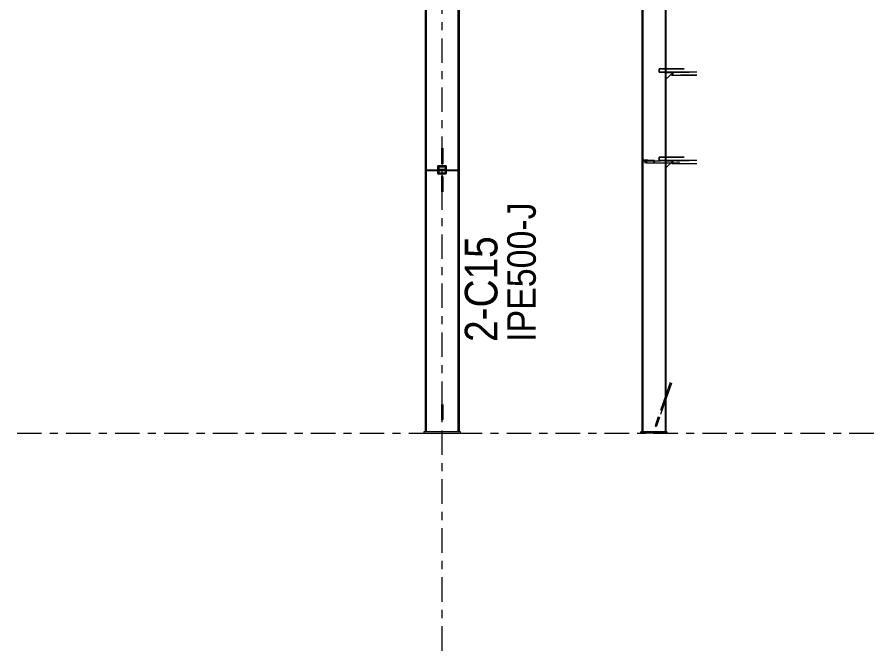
# Model space of a CAD drawing. Header units: millimetres. Extents: x -49 to 773, y -65 to 509.
# Drawn here: x 170 to 275.4, y 165.5 to 243.1 of the extents above; entities that cross this region are included whole.
import ezdxf

# ---------------------------------------------------------------- set-up
doc = ezdxf.new("R2010")
doc.units = ezdxf.units.MM
for name, pattern in [('XKITLINE00', [0]), ('XKITLINE02', [4, 2, -2]), ('XKITLINE03', [6, 3, -1, 1, -1])]:
    doc.linetypes.add(name, pattern=pattern)
for name, color, linetype, lineweight in [('Part', 2, 'Continuous', 0), ('PartMark', 7, 'Continuous', 0), ('S-grid', 1, 'Continuous', 0)]:
    doc.layers.add(name, color=color, linetype=linetype, lineweight=lineweight)
doc.styles.add('ARIAL', font='ARIAL.TTF')

# ---------------------------------------------------------------- blocks, each defined once
blk = doc.blocks.new('*A183')
at = {"layer": 'Part'}
blk.add_hatch(color=3, dxfattribs=at).paths.add_polyline_path([(248.71, 225.9), (248.71, 225.51), (250.39, 225.51), (250.39, 225.1), (250.25, 225.1), (250.25, 225.11), (250.37, 225.11), (250.37, 225.5), (248.7, 225.5), (248.7, 225.92), (248.84, 225.92), (248.84, 225.9)], flags=17)
blk = doc.blocks.new('*A184')
at = {"layer": 'Part'}
h = blk.add_hatch(color=3, dxfattribs=at)
h.paths.add_polyline_path([(221.67, 223.95), (221.67, 224.78), (222.5, 224.78), (222.5, 223.95)], flags=17)
h.paths.add_polyline_path([(221.7, 224.75), (221.7, 223.98), (222.47, 223.98), (222.47, 224.75)])
blk = doc.blocks.new('*A185')
at = {"layer": 'Part'}
blk.add_hatch(color=3, dxfattribs=at).paths.add_polyline_path([(248.71, 225.9), (248.71, 225.51), (250.39, 225.51), (250.39, 225.1), (250.25, 225.1), (250.25, 225.11), (250.37, 225.11), (250.37, 225.5), (248.7, 225.5), (248.7, 225.92), (248.84, 225.92), (248.84, 225.9)], flags=17)
blk = doc.blocks.new('*A186')
at = {"layer": 'Part'}
blk.add_hatch(color=3, dxfattribs=at).paths.add_polyline_path([(247.75, 225.48), (247.75, 225.5), (248.1, 225.5), (248.1, 225.17), (248.08, 225.17), (248.08, 225.48)], flags=17)
blk = doc.blocks.new('*A191')
at = {"layer": 'Part'}
blk.add_hatch(color=3, dxfattribs=at).paths.add_polyline_path([(248.71, 236.73), (248.71, 236.35), (250.39, 236.35), (250.39, 235.93), (250.25, 235.93), (250.25, 235.95), (250.37, 235.95), (250.37, 236.33), (248.7, 236.33), (248.7, 236.75), (248.84, 236.75), (248.84, 236.73)], flags=17)
blk = doc.blocks.new('*A199')
at = {"layer": 'Part'}
blk.add_hatch(color=3, dxfattribs=at).paths.add_polyline_path([(248.71, 236.73), (248.71, 236.35), (250.39, 236.35), (250.39, 235.93), (250.25, 235.93), (250.25, 235.95), (250.37, 235.95), (250.37, 236.33), (248.7, 236.33), (248.7, 236.75), (248.84, 236.75), (248.84, 236.73)], flags=17)
blk = doc.blocks.new('*A626')
at = {"layer": 'S-grid', "color": 1, "linetype": 'XKITLINE03', "lineweight": 0}
blk.add_line((-10, 192.12), (275.37, 192.12), dxfattribs=at)
blk = doc.blocks.new('*A627')
at = {"layer": 'S-grid', "color": 1, "linetype": 'XKITLINE03', "lineweight": 0}
blk.add_line((222.08, 165.46), (222.08, 315.67), dxfattribs=at)
at = {"layer": 'S-grid', "color": 3, "style": 'ARIAL', "width": 0.85}
blk.add_text("8'", height=3, dxfattribs=at).set_placement((220.59, 316.67))
blk = doc.blocks.new('*A804')
at = {"layer": 'Part', "color": 2, "linetype": 'XKITLINE00', "lineweight": 0}
for p, q in [((220, 289.82), (220, 289.77)), ((224.17, 289.82), (220, 289.82)), ((220.13, 289.82), (220.13, 256.56)), ((224.03, 289.82), (224.03, 256.56)), ((224.17, 289.82), (224.17, 192.29)), ((220, 278.44), (220, 192.29)), ((220.13, 256.48), (220.13, 224.32)), ((224.03, 256.48), (224.03, 224.32)), ((220.13, 224.24), (220.13, 192.29)), ((224.03, 224.24), (224.03, 192.29))]:
    blk.add_line(p, q, dxfattribs=at)
at = {"layer": 'Part', "color": 7, "linetype": 'XKITLINE02', "lineweight": 0}
for p, q in [((220, 289.77), (220, 278.44)), ((220.13, 256.56), (220.13, 256.48)), ((224.03, 256.56), (224.03, 256.48)), ((220.13, 224.32), (220.13, 224.24)), ((224.03, 224.32), (224.03, 224.24)), ((224.17, 192.29), (220, 192.29))]:
    blk.add_line(p, q, dxfattribs=at)
blk = doc.blocks.new('*A805')
at = {"layer": 'Part', "color": 7, "linetype": 'XKITLINE02', "lineweight": 0}
for p, q in [((246.58, 283.92), (246.58, 286.33)), ((246.58, 286.33), (249.41, 286.03)), ((246.68, 286.32), (246.68, 283.91)), ((249.41, 280.08), (249.41, 279.67)), ((249.5, 280.08), (249.5, 279.67)), ((249.41, 269.25), (249.41, 268.83)), ((249.5, 269.25), (249.5, 268.83)), ((249.41, 258.42), (249.41, 258)), ((249.5, 258.42), (249.5, 258)), ((249.41, 247.58), (249.41, 247.17)), ((249.5, 247.58), (249.5, 247.17)), ((249.41, 236.75), (249.41, 236.33)), ((249.5, 236.75), (249.5, 236.33)), ((249.41, 225.92), (249.41, 225.5)), ((249.5, 225.92), (249.5, 225.5)), ((249.5, 192.29), (246.58, 192.29))]:
    blk.add_line(p, q, dxfattribs=at)
at = {"layer": 'Part', "color": 2, "linetype": 'XKITLINE00', "lineweight": 0}
for p, q in [((249.5, 286.02), (249.41, 286.03)), ((249.41, 286.03), (249.41, 280.08)), ((249.5, 286.02), (249.5, 280.08)), ((246.58, 283.92), (246.58, 192.29)), ((246.68, 283.91), (246.68, 192.29)), ((249.41, 279.67), (249.41, 269.25)), ((249.5, 279.67), (249.5, 269.25)), ((249.41, 268.83), (249.41, 258.42)), ((249.5, 268.83), (249.5, 258.42)), ((249.41, 258), (249.41, 247.58)), ((249.5, 258), (249.5, 247.58)), ((249.41, 247.17), (249.41, 236.75)), ((249.5, 247.17), (249.5, 236.75)), ((249.41, 236.33), (249.41, 225.92)), ((249.5, 236.33), (249.5, 225.92)), ((249.41, 225.5), (249.41, 192.29)), ((249.5, 225.5), (249.5, 192.29))]:
    blk.add_line(p, q, dxfattribs=at)
blk = doc.blocks.new('*A889')
at = {"layer": 'Part', "color": 2, "linetype": 'XKITLINE00', "lineweight": 0}
for p, q in [((250.03, 198.31), (249.5, 196.78)), ((250.19, 198.25), (249.5, 196.28)), ((248.58, 194.13), (248.19, 193.03)), ((248.73, 194.07), (248.35, 192.98)), ((248.19, 193.03), (248.23, 193.06)), ((248.19, 193.03), (248.2, 193)), ((248.2, 193), (248.25, 192.96)), ((248.29, 193.05), (248.23, 193.06)), ((248.25, 192.96), (248.31, 192.96)), ((248.34, 193.02), (248.29, 193.05)), ((248.31, 192.96), (248.35, 192.98)), ((248.35, 192.98), (248.34, 193.02))]:
    blk.add_line(p, q, dxfattribs=at)
at = {"layer": 'Part', "color": 7, "linetype": 'XKITLINE02', "lineweight": 0}
for p, q in [((249.5, 196.78), (248.58, 194.13)), ((249.5, 196.28), (248.73, 194.07))]:
    blk.add_line(p, q, dxfattribs=at)
blk = doc.blocks.new('*A890')
at = {"layer": 'Part', "color": 7, "linetype": 'XKITLINE02', "lineweight": 0}
for p, q in [((222, 227.04), (222, 225.57)), ((222.17, 227.04), (222.17, 225.57))]:
    blk.add_line(p, q, dxfattribs=at)
at = {"layer": 'Part', "color": 2, "linetype": 'XKITLINE00', "lineweight": 0}
for p, q in [((222, 225.57), (222, 225.15)), ((222.17, 225.57), (222.17, 225.15)), ((222.02, 225.2), (222, 225.15)), ((222, 225.15), (222.02, 225.1)), ((222.08, 225.22), (222.02, 225.2)), ((222.02, 225.1), (222.08, 225.08)), ((222.14, 225.2), (222.08, 225.22)), ((222.08, 225.08), (222.14, 225.1)), ((222.17, 225.15), (222.14, 225.2)), ((222.14, 225.1), (222.17, 225.15))]:
    blk.add_line(p, q, dxfattribs=at)
blk = doc.blocks.new('*A891')
at = {"layer": 'Part', "color": 7, "linetype": 'XKITLINE02', "lineweight": 0}
for p, q in [((222, 195.62), (222, 194.2)), ((222.17, 195.62), (222.17, 194.2))]:
    blk.add_line(p, q, dxfattribs=at)
at = {"layer": 'Part', "color": 2, "linetype": 'XKITLINE00', "lineweight": 0}
for p, q in [((222, 194.2), (222, 193.78)), ((222.17, 194.2), (222.17, 193.78)), ((222.02, 193.84), (222, 193.78)), ((222, 193.78), (222.02, 193.73)), ((222.08, 193.86), (222.02, 193.84)), ((222.02, 193.73), (222.08, 193.71)), ((222.14, 193.84), (222.08, 193.86)), ((222.08, 193.71), (222.14, 193.73)), ((222.17, 193.78), (222.14, 193.84)), ((222.14, 193.73), (222.17, 193.78))]:
    blk.add_line(p, q, dxfattribs=at)
blk = doc.blocks.new('*A892')
at = {"layer": 'Part', "color": 2, "linetype": 'XKITLINE00', "lineweight": 0}
for p, q in [((222.02, 223.58), (222, 223.53)), ((222, 223.53), (222, 223.11)), ((222, 223.53), (222.02, 223.47)), ((222.08, 223.6), (222.02, 223.58)), ((222.02, 223.47), (222.08, 223.45)), ((222.14, 223.58), (222.08, 223.6)), ((222.08, 223.45), (222.14, 223.47)), ((222.17, 223.53), (222.14, 223.58)), ((222.14, 223.47), (222.17, 223.53)), ((222.17, 223.53), (222.17, 223.11))]:
    blk.add_line(p, q, dxfattribs=at)
at = {"layer": 'Part', "color": 7, "linetype": 'XKITLINE02', "lineweight": 0}
for p, q in [((222, 223.11), (222, 221.69)), ((222.17, 223.11), (222.17, 221.69))]:
    blk.add_line(p, q, dxfattribs=at)
blk = doc.blocks.new('*A893')
at = {"layer": 'Part', "color": 2, "linetype": 'XKITLINE00', "lineweight": 0}
for p, q in [((248.7, 225.5), (248.7, 225.92)), ((248.7, 225.92), (251.75, 225.92)), ((248.7, 225.5), (250.37, 225.5)), ((251.75, 225.9), (248.71, 225.9)), ((248.71, 225.9), (248.71, 225.51)), ((253.3, 225.51), (248.71, 225.51)), ((248.84, 225.9), (248.84, 225.92)), ((250.37, 225.11), (250.37, 225.5)), ((250.39, 225.1), (250.39, 225.51)), ((250.25, 225.1), (250.25, 225.11)), ((250.37, 225.11), (250.25, 225.11)), ((253.3, 225.1), (250.25, 225.1))]:
    blk.add_line(p, q, dxfattribs=at)
at = {"layer": 'Part', "color": 7, "linetype": 'XKITLINE02', "lineweight": 0}
for p, q in [((250.37, 225.5), (253.29, 225.5)), ((253.29, 225.11), (250.37, 225.11))]:
    blk.add_line(p, q, dxfattribs=at)
blk = doc.blocks.new('*A894')
at = {"layer": 'Part', "color": 7, "linetype": 'XKITLINE02', "lineweight": 0}
for p, q in [((222.5, 224.78), (221.67, 224.78)), ((221.67, 224.78), (221.67, 223.95)), ((221.7, 223.98), (221.7, 224.75)), ((221.7, 224.75), (222.47, 224.75)), ((222.47, 224.75), (222.47, 223.98)), ((222.5, 223.95), (222.5, 224.78)), ((221.67, 223.95), (222.5, 223.95)), ((222.47, 223.98), (221.7, 223.98))]:
    blk.add_line(p, q, dxfattribs=at)
blk = doc.blocks.new('*A895')
at = {"layer": 'Part', "color": 2, "linetype": 'XKITLINE00', "lineweight": 0}
for p, q in [((221.67, 223.95), (221.67, 224.78)), ((221.67, 224.78), (222.5, 224.78)), ((221.7, 223.98), (221.7, 224.75)), ((221.7, 224.75), (222.47, 224.75)), ((222.47, 224.75), (222.47, 223.98)), ((222.5, 224.78), (222.5, 223.95)), ((222.5, 223.95), (221.67, 223.95)), ((222.47, 223.98), (221.7, 223.98))]:
    blk.add_line(p, q, dxfattribs=at)
blk = doc.blocks.new('*A896')
at = {"layer": 'Part', "color": 2, "linetype": 'XKITLINE00', "lineweight": 0}
for p, q in [((248.7, 225.5), (248.7, 225.92)), ((248.7, 225.92), (251.75, 225.92)), ((248.7, 225.5), (250.37, 225.5)), ((251.75, 225.9), (248.71, 225.9)), ((248.71, 225.9), (248.71, 225.51)), ((253.3, 225.51), (248.71, 225.51)), ((248.84, 225.9), (248.84, 225.92)), ((250.37, 225.11), (250.37, 225.5)), ((250.39, 225.1), (250.39, 225.51)), ((250.25, 225.1), (250.25, 225.11)), ((250.37, 225.11), (250.25, 225.11)), ((253.3, 225.1), (250.25, 225.1))]:
    blk.add_line(p, q, dxfattribs=at)
at = {"layer": 'Part', "color": 7, "linetype": 'XKITLINE02', "lineweight": 0}
for p, q in [((250.37, 225.5), (253.29, 225.5)), ((253.29, 225.11), (250.37, 225.11))]:
    blk.add_line(p, q, dxfattribs=at)
blk = doc.blocks.new('*A897')
at = {"layer": 'Part', "color": 2, "linetype": 'XKITLINE00', "lineweight": 0}
for p, q in [((219.83, 192.29), (219.83, 192.12)), ((224.33, 192.29), (219.83, 192.29)), ((219.83, 192.12), (224.33, 192.12)), ((224.33, 192.12), (224.33, 192.29))]:
    blk.add_line(p, q, dxfattribs=at)
blk = doc.blocks.new('*A898')
at = {"layer": 'Part', "color": 2, "linetype": 'XKITLINE00', "lineweight": 0}
for p, q in [((222.58, 224.86), (221.58, 224.86)), ((221.58, 224.86), (221.58, 223.86)), ((222.58, 223.86), (222.58, 224.86)), ((221.58, 223.86), (222.58, 223.86))]:
    blk.add_line(p, q, dxfattribs=at)
blk = doc.blocks.new('*A899')
at = {"layer": 'Part', "color": 7, "linetype": 'XKITLINE02', "lineweight": 0}
for p, q in [((221.58, 224.32), (221.58, 224.4)), ((221.58, 224.4), (222.58, 224.4)), ((222.58, 224.32), (221.58, 224.32)), ((222.58, 224.4), (222.58, 224.32))]:
    blk.add_line(p, q, dxfattribs=at)
blk = doc.blocks.new('*A900')
at = {"layer": 'Part', "color": 2, "linetype": 'XKITLINE00', "lineweight": 0}
for p, q in [((221.58, 224.32), (220.13, 224.32)), ((220.13, 224.24), (220.13, 224.32)), ((221.58, 224.24), (220.13, 224.24)), ((224.03, 224.32), (222.58, 224.32)), ((224.03, 224.24), (222.58, 224.24)), ((224.03, 224.32), (224.03, 224.24))]:
    blk.add_line(p, q, dxfattribs=at)
at = {"layer": 'Part', "color": 7, "linetype": 'XKITLINE02', "lineweight": 0}
for p, q in [((220.26, 224.24), (220.26, 224.32)), ((222.58, 224.32), (221.58, 224.32)), ((222.58, 224.24), (221.58, 224.24)), ((223.91, 224.24), (223.91, 224.32))]:
    blk.add_line(p, q, dxfattribs=at)
blk = doc.blocks.new('*A901')
at = {"layer": 'Part', "color": 7, "linetype": 'XKITLINE02', "lineweight": 0}
for p, q in [((221.58, 224.86), (222.58, 224.86)), ((221.58, 223.86), (221.58, 224.86)), ((222.58, 224.86), (222.58, 223.86)), ((222.58, 223.86), (221.58, 223.86))]:
    blk.add_line(p, q, dxfattribs=at)
blk = doc.blocks.new('*A902')
at = {"layer": 'Part', "color": 7, "linetype": 'XKITLINE02', "lineweight": 0}
for p, q in [((221.58, 224.4), (221.58, 224.32)), ((222.58, 224.4), (221.58, 224.4)), ((221.58, 224.32), (222.58, 224.32)), ((222.58, 224.32), (222.58, 224.4))]:
    blk.add_line(p, q, dxfattribs=at)
blk = doc.blocks.new('*A903')
at = {"layer": 'Part', "color": 7, "linetype": 'XKITLINE02', "lineweight": 0}
for p, q in [((224.03, 224.32), (220.13, 224.32)), ((220.13, 224.24), (220.13, 224.32)), ((224.03, 224.24), (220.13, 224.24)), ((220.26, 224.32), (220.26, 224.24)), ((223.91, 224.24), (223.91, 224.32)), ((224.03, 224.32), (224.03, 224.24))]:
    blk.add_line(p, q, dxfattribs=at)
blk = doc.blocks.new('*A904')
at = {"layer": 'Part', "color": 2, "linetype": 'XKITLINE00', "lineweight": 0}
for p, q in [((249.62, 192.29), (246.46, 192.29)), ((246.46, 192.12), (246.46, 192.29)), ((249.62, 192.12), (246.46, 192.12)), ((249.62, 192.29), (249.62, 192.12))]:
    blk.add_line(p, q, dxfattribs=at)
blk = doc.blocks.new('*A905')
at = {"layer": 'Part', "color": 7, "linetype": 'XKITLINE02', "lineweight": 0}
for p, q in [((246.81, 225.5), (246.81, 225.48)), ((251.21, 225.5), (246.81, 225.5)), ((246.81, 225.48), (251.18, 225.48)), ((246.98, 225.17), (246.98, 225.48)), ((246.99, 225.17), (246.99, 225.5)), ((250.1, 225.17), (246.98, 225.17)), ((251.21, 225.17), (250.37, 225.17))]:
    blk.add_line(p, q, dxfattribs=at)
at = {"layer": 'Part', "color": 2, "linetype": 'XKITLINE00', "lineweight": 0}
blk.add_line((250.37, 225.17), (250.1, 225.17), dxfattribs=at)
blk = doc.blocks.new('*A906')
at = {"layer": 'Part', "color": 2, "linetype": 'XKITLINE00', "lineweight": 0}
for p, q in [((246.85, 225.5), (246.85, 225.48)), ((246.85, 225.48), (247.75, 225.48)), ((248.1, 225.5), (246.98, 225.5)), ((247.15, 225.17), (247.15, 225.48)), ((247.75, 225.48), (247.75, 225.5)), ((248.08, 225.48), (247.75, 225.48)), ((248.08, 225.17), (248.08, 225.48)), ((248.1, 225.17), (248.1, 225.5)), ((248.1, 225.17), (247.15, 225.17))]:
    blk.add_line(p, q, dxfattribs=at)
at = {"layer": 'Part', "color": 7, "linetype": 'XKITLINE02', "lineweight": 0}
for p, q in [((246.98, 225.5), (246.85, 225.5)), ((247.17, 225.17), (247.17, 225.5))]:
    blk.add_line(p, q, dxfattribs=at)
blk = doc.blocks.new('*A907')
at = {"layer": 'Part', "color": 7, "linetype": 'XKITLINE02', "lineweight": 0}
for p, q in [((247.3, 225.54), (246.67, 225.54)), ((246.67, 225.54), (246.67, 225.5)), ((246.67, 225.5), (247.3, 225.5)), ((246.8, 225.5), (246.8, 225.54)), ((247.3, 225.5), (247.3, 225.54))]:
    blk.add_line(p, q, dxfattribs=at)
blk = doc.blocks.new('*A908')
at = {"layer": 'Part', "color": 2, "linetype": 'XKITLINE00', "lineweight": 0}
for p, q in [((247.3, 225.54), (246.67, 225.54)), ((246.98, 225.5), (246.67, 225.5)), ((247.3, 225.5), (247.3, 225.54))]:
    blk.add_line(p, q, dxfattribs=at)
at = {"layer": 'Part', "color": 7, "linetype": 'XKITLINE02', "lineweight": 0}
for p, q in [((246.67, 225.5), (246.67, 225.54)), ((246.8, 225.5), (246.8, 225.54)), ((247.3, 225.5), (246.98, 225.5))]:
    blk.add_line(p, q, dxfattribs=at)
blk = doc.blocks.new('*A909')
at = {"layer": 'Part', "color": 7, "linetype": 'XKITLINE02', "lineweight": 0}
for p, q in [((249.5, 225.46), (249.5, 224.62)), ((250.42, 225.46), (249.5, 225.46)), ((250.37, 225.41), (250.42, 225.46))]:
    blk.add_line(p, q, dxfattribs=at)
at = {"layer": 'Part', "color": 2, "linetype": 'XKITLINE00', "lineweight": 0}
blk.add_line((250.37, 225.41), (249.5, 224.62), dxfattribs=at)
blk = doc.blocks.new('*A910')
at = {"layer": 'Part', "color": 7, "linetype": 'XKITLINE02', "lineweight": 0}
for p, q in [((251.67, 225.5), (249.5, 225.5)), ((249.5, 225.5), (249.5, 225.46)), ((249.5, 225.5), (249.5, 225.46)), ((250.28, 225.46), (250.28, 225.5)), ((251.18, 225.46), (251.18, 225.5)), ((251.67, 225.46), (251.67, 225.5)), ((251.67, 225.46), (250.37, 225.46))]:
    blk.add_line(p, q, dxfattribs=at)
at = {"layer": 'Part', "color": 2, "linetype": 'XKITLINE00', "lineweight": 0}
for p, q in [((250.17, 225.46), (250.17, 225.5)), ((249.5, 225.46), (250.37, 225.46))]:
    blk.add_line(p, q, dxfattribs=at)
blk = doc.blocks.new('*A921')
at = {"layer": 'Part', "color": 2, "linetype": 'XKITLINE00', "lineweight": 0}
for p, q in [((248.7, 236.33), (248.7, 236.75)), ((248.7, 236.75), (251.75, 236.75)), ((248.7, 236.33), (250.37, 236.33)), ((251.75, 236.73), (248.71, 236.73)), ((248.71, 236.73), (248.71, 236.35)), ((253.3, 236.35), (248.71, 236.35)), ((248.84, 236.73), (248.84, 236.75)), ((250.37, 235.95), (250.37, 236.33)), ((250.39, 235.93), (250.39, 236.35)), ((250.25, 235.93), (250.25, 235.95)), ((250.37, 235.95), (250.25, 235.95)), ((253.3, 235.93), (250.25, 235.93))]:
    blk.add_line(p, q, dxfattribs=at)
at = {"layer": 'Part', "color": 7, "linetype": 'XKITLINE02', "lineweight": 0}
for p, q in [((250.37, 236.33), (253.29, 236.33)), ((253.29, 235.95), (250.37, 235.95))]:
    blk.add_line(p, q, dxfattribs=at)
blk = doc.blocks.new('*A930')
at = {"layer": 'Part', "color": 2, "linetype": 'XKITLINE00', "lineweight": 0}
for p, q in [((248.7, 236.33), (248.7, 236.75)), ((248.7, 236.75), (251.75, 236.75)), ((248.7, 236.33), (250.37, 236.33)), ((251.75, 236.73), (248.71, 236.73)), ((248.71, 236.73), (248.71, 236.35)), ((253.3, 236.35), (248.71, 236.35)), ((248.84, 236.73), (248.84, 236.75)), ((250.37, 235.95), (250.37, 236.33)), ((250.39, 235.93), (250.39, 236.35)), ((250.25, 235.93), (250.25, 235.95)), ((250.37, 235.95), (250.25, 235.95)), ((253.3, 235.93), (250.25, 235.93))]:
    blk.add_line(p, q, dxfattribs=at)
at = {"layer": 'Part', "color": 7, "linetype": 'XKITLINE02', "lineweight": 0}
for p, q in [((250.37, 236.33), (253.29, 236.33)), ((253.29, 235.95), (250.37, 235.95))]:
    blk.add_line(p, q, dxfattribs=at)
blk = doc.blocks.new('*A937')
at = {"layer": 'Part', "color": 7, "linetype": 'XKITLINE02', "lineweight": 0}
for p, q in [((249.5, 236.29), (249.5, 235.46)), ((250.42, 236.29), (249.5, 236.29)), ((250.37, 236.25), (250.42, 236.29))]:
    blk.add_line(p, q, dxfattribs=at)
at = {"layer": 'Part', "color": 2, "linetype": 'XKITLINE00', "lineweight": 0}
blk.add_line((250.37, 236.25), (249.5, 235.46), dxfattribs=at)
blk = doc.blocks.new('*A938')
at = {"layer": 'Part', "color": 7, "linetype": 'XKITLINE02', "lineweight": 0}
for p, q in [((251.67, 236.33), (249.5, 236.33)), ((249.5, 236.33), (249.5, 236.29)), ((249.5, 236.33), (249.5, 236.29)), ((250.28, 236.29), (250.28, 236.33)), ((251.67, 236.29), (250.37, 236.29)), ((251.18, 236.29), (251.18, 236.33)), ((251.67, 236.29), (251.67, 236.33))]:
    blk.add_line(p, q, dxfattribs=at)
at = {"layer": 'Part', "color": 2, "linetype": 'XKITLINE00', "lineweight": 0}
for p, q in [((249.5, 236.29), (250.37, 236.29)), ((250.17, 236.29), (250.17, 236.33))]:
    blk.add_line(p, q, dxfattribs=at)
blk = doc.blocks.new('*A1223')
at = {"layer": 'PartMark', "color": 7, "style": 'ARIAL', "width": 0.85}
blk.add_text('IPE500-J', height=3.5, rotation=90.0002, dxfattribs=at).set_placement((233.57, 203.29))
at = {"layer": 'PartMark', "color": 3, "style": 'ARIAL', "width": 0.85}
blk.add_text('2-C15', height=4, rotation=90.0002, dxfattribs=at).set_placement((228.87, 203.29))

msp = doc.modelspace()

# ---------------------------------------------------------------- block references
at = {"lineweight": 0}
for name in ['*A627', '*A804', '*A805', '*A191', '*A199', '*A921', '*A930', '*A938', '*A937', '*A890', '*A907', '*A908', '*A905', '*A906', '*A186', '*A183', '*A185', '*A893', '*A896', '*A910', '*A898', '*A901', '*A184', '*A894', '*A895', '*A909', '*A900', '*A903', '*A899', '*A902', '*A892', '*A1223', '*A889', '*A891', '*A626', '*A897', '*A904']:
    msp.add_blockref(name, (0, 0), dxfattribs=at)

doc.saveas('drawing.dxf')
